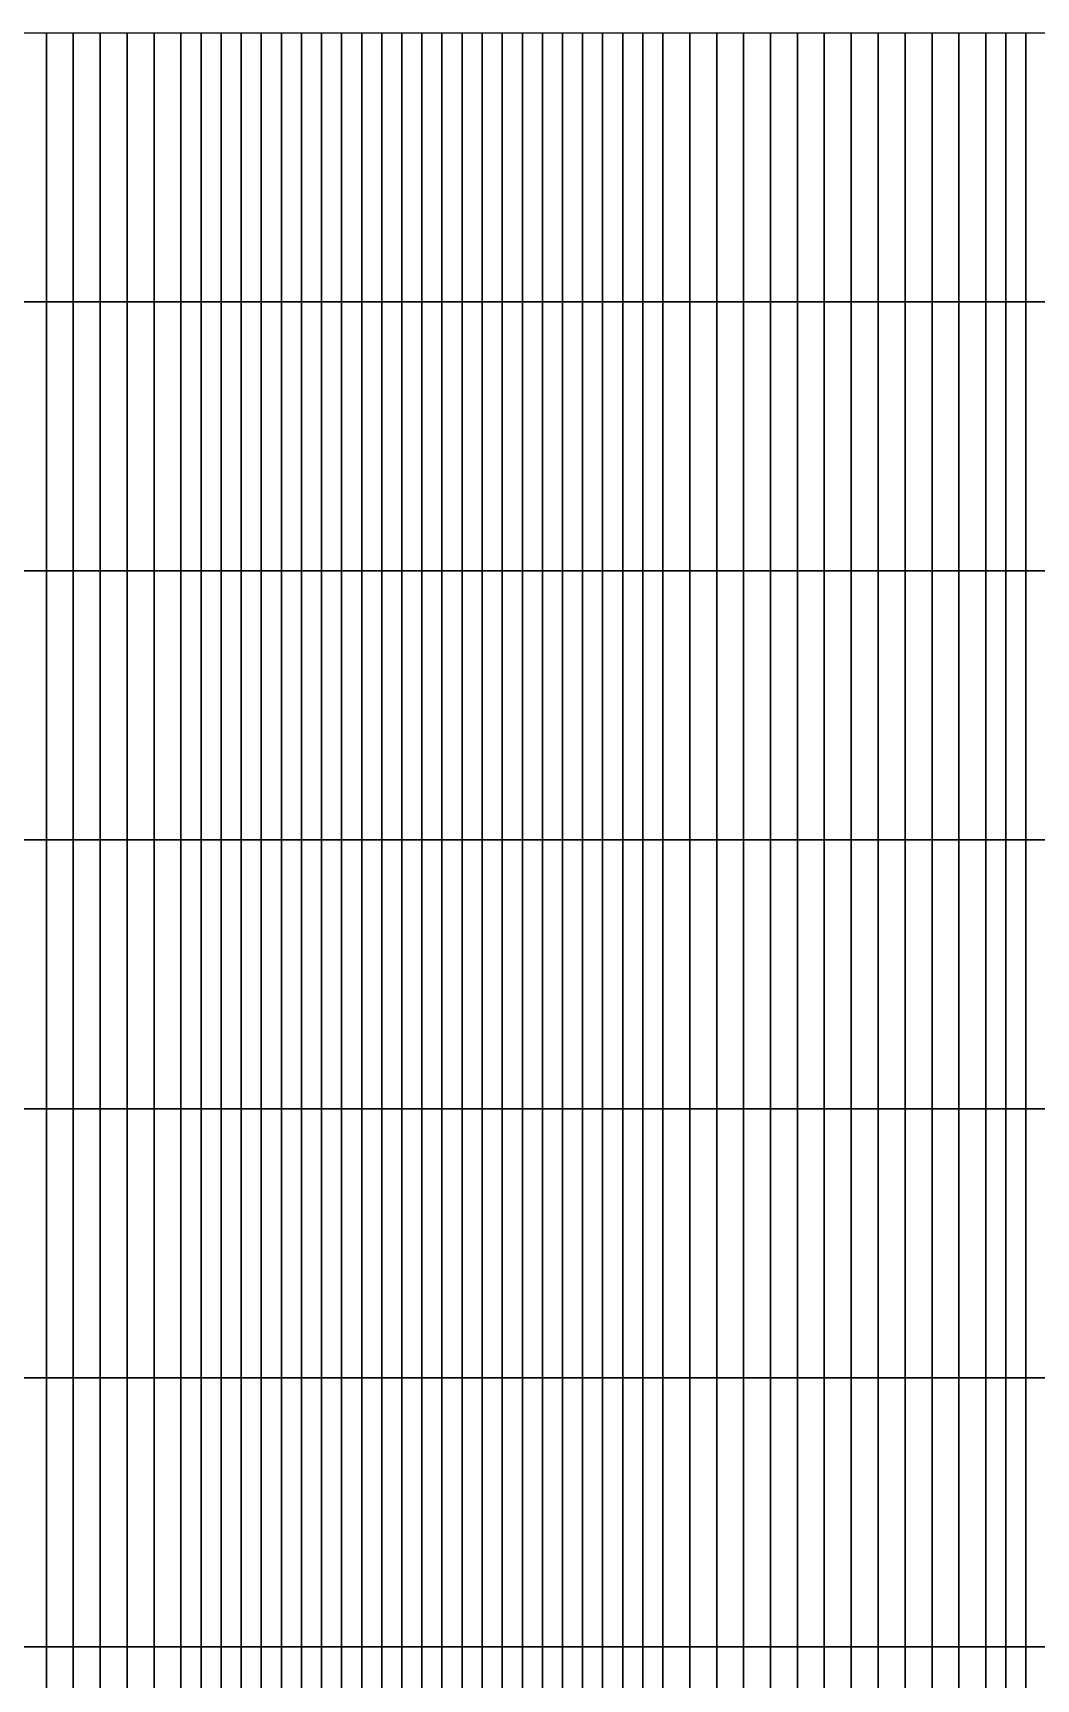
# Model space of a CAD drawing. Header units: inches. Extents: x 1.9 to 26.9, y -20 to 0.
# Drawn here: x 14.49 to 20.7, y -10.2 to 0 of the extents above; entities that cross this region are included whole.
import ezdxf

# ---------------------------------------------------------------- set-up
doc = ezdxf.new("R2010")
doc.units = ezdxf.units.IN
doc.header["$MEASUREMENT"] = 0
for name, color, linetype in [('Beam', 2, 'Continuous'), ('Col', 3, 'Continuous'), ('Plat', 1, 'Continuous')]:
    doc.layers.add(name, color=color, linetype=linetype)

msp = doc.modelspace()

# ---------------------------------------------------------------- linework, layer by layer
at = {"layer": 'Beam', "extrusion": (0, -1, -2e-16)}
msp.add_line((16.899, 0, 1.943), (16.899, -20, 1.943), dxfattribs=at)
at = {"layer": 'Col', "extrusion": (0, -1, -2e-16)}
msp.add_line((16.899, 0, 1.943), (16.899, 0, -4.057), dxfattribs=at)
at = {"layer": 'Plat'}
for points in [[(14.407, 0, 2.949), (14.574, 0, 2.949), (14.574, -1.667, 2.949), (14.407, -1.667, 2.949)], [(14.74, 0, 2.949), (14.74, -1.667, 2.949), (14.574, -1.667, 2.949), (14.574, 0, 2.949)], [(14.74, 0, 2.949), (14.907, 0, 2.949), (14.907, -1.667, 2.949), (14.74, -1.667, 2.949)], [(15.074, 0, 2.949), (15.074, -1.667, 2.949), (14.907, -1.667, 2.949), (14.907, 0, 2.949)], [(15.074, 0, 2.949), (15.24, 0, 2.949), (15.24, -1.667, 2.949), (15.074, -1.667, 2.949)], [(15.407, 0, 2.949), (15.407, -1.667, 2.949), (15.24, -1.667, 2.949), (15.24, 0, 2.949)], [(15.407, 0, 2.949), (15.531, 0, 2.865), (15.531, -1.667, 2.865), (15.407, -1.667, 2.949)], [(15.656, 0, 2.782), (15.656, -1.667, 2.782), (15.531, -1.667, 2.865), (15.531, 0, 2.865)], [(15.656, 0, 2.782), (15.78, 0, 2.698), (15.78, -1.667, 2.698), (15.656, -1.667, 2.782)], [(15.904, 0, 2.614), (15.904, -1.667, 2.614), (15.78, -1.667, 2.698), (15.78, 0, 2.698)], [(15.904, 0, 2.614), (16.029, 0, 2.53), (16.029, -1.667, 2.53), (15.904, -1.667, 2.614)], [(16.153, 0, 2.446), (16.153, -1.667, 2.446), (16.029, -1.667, 2.53), (16.029, 0, 2.53)], [(16.153, 0, 2.446), (16.277, 0, 2.362), (16.277, -1.667, 2.362), (16.153, -1.667, 2.446)], [(16.402, 0, 2.278), (16.402, -1.667, 2.278), (16.277, -1.667, 2.362), (16.277, 0, 2.362)], [(16.402, 0, 2.278), (16.526, 0, 2.194), (16.526, -1.667, 2.194), (16.402, -1.667, 2.278)], [(16.65, 0, 2.111), (16.65, -1.667, 2.111), (16.526, -1.667, 2.194), (16.526, 0, 2.194)], [(16.65, 0, 2.111), (16.775, 0, 2.027), (16.775, -1.667, 2.027), (16.65, -1.667, 2.111)], [(16.899, 0, 1.943), (16.899, -1.667, 1.943), (16.775, -1.667, 2.027), (16.775, 0, 2.027)], [(16.899, 0, 1.943), (17.023, 0, 2.027), (17.023, -1.667, 2.027), (16.899, -1.667, 1.943)], [(17.148, 0, 2.111), (17.148, -1.667, 2.111), (17.023, -1.667, 2.027), (17.023, 0, 2.027)], [(17.148, 0, 2.111), (17.272, 0, 2.194), (17.272, -1.667, 2.194), (17.148, -1.667, 2.111)], [(17.397, 0, 2.278), (17.397, -1.667, 2.278), (17.272, -1.667, 2.194), (17.272, 0, 2.194)], [(17.397, 0, 2.278), (17.521, 0, 2.362), (17.521, -1.667, 2.362), (17.397, -1.667, 2.278)], [(17.645, 0, 2.446), (17.645, -1.667, 2.446), (17.521, -1.667, 2.362), (17.521, 0, 2.362)], [(17.645, 0, 2.446), (17.77, 0, 2.53), (17.77, -1.667, 2.53), (17.645, -1.667, 2.446)], [(17.894, 0, 2.614), (17.894, -1.667, 2.614), (17.77, -1.667, 2.53), (17.77, 0, 2.53)], [(17.894, 0, 2.614), (18.018, 0, 2.698), (18.018, -1.667, 2.698), (17.894, -1.667, 2.614)], [(18.143, 0, 2.782), (18.143, -1.667, 2.782), (18.018, -1.667, 2.698), (18.018, 0, 2.698)], [(18.143, 0, 2.782), (18.267, 0, 2.865), (18.267, -1.667, 2.865), (18.143, -1.667, 2.782)], [(18.391, 0, 2.949), (18.391, -1.667, 2.949), (18.267, -1.667, 2.865), (18.267, 0, 2.865)], [(18.391, 0, 2.949), (18.558, 0, 2.949), (18.558, -1.667, 2.949), (18.391, -1.667, 2.949)], [(18.725, 0, 2.949), (18.725, -1.667, 2.949), (18.558, -1.667, 2.949), (18.558, 0, 2.949)], [(18.725, 0, 2.949), (18.891, 0, 2.949), (18.891, -1.667, 2.949), (18.725, -1.667, 2.949)], [(19.058, 0, 2.949), (19.058, -1.667, 2.949), (18.891, -1.667, 2.949), (18.891, 0, 2.949)], [(19.058, 0, 2.949), (19.225, 0, 2.949), (19.225, -1.667, 2.949), (19.058, -1.667, 2.949)], [(19.391, 0, 2.949), (19.391, -1.667, 2.949), (19.225, -1.667, 2.949), (19.225, 0, 2.949)], [(19.391, 0, 2.949), (19.558, 0, 2.949), (19.558, -1.667, 2.949), (19.391, -1.667, 2.949)], [(19.725, 0, 2.949), (19.725, -1.667, 2.949), (19.558, -1.667, 2.949), (19.558, 0, 2.949)], [(19.725, 0, 2.949), (19.891, 0, 2.949), (19.891, -1.667, 2.949), (19.725, -1.667, 2.949)], [(20.058, 0, 2.949), (20.058, -1.667, 2.949), (19.891, -1.667, 2.949), (19.891, 0, 2.949)], [(20.058, 0, 2.949), (20.225, 0, 2.949), (20.225, -1.667, 2.949), (20.058, -1.667, 2.949)], [(20.391, 0, 2.949), (20.391, -1.667, 2.949), (20.225, -1.667, 2.949), (20.225, 0, 2.949)], [(20.391, 0, 2.949), (20.516, 0, 2.865), (20.516, -1.667, 2.865), (20.391, -1.667, 2.949)], [(20.64, 0, 2.782), (20.64, -1.667, 2.782), (20.516, -1.667, 2.865), (20.516, 0, 2.865)], [(20.64, 0, 2.782), (20.764, 0, 2.698), (20.764, -1.667, 2.698), (20.64, -1.667, 2.782)], [(14.407, -3.333, 2.949), (14.407, -1.667, 2.949), (14.574, -1.667, 2.949), (14.574, -3.333, 2.949)], [(14.74, -3.333, 2.949), (14.574, -3.333, 2.949), (14.574, -1.667, 2.949), (14.74, -1.667, 2.949)], [(14.74, -3.333, 2.949), (14.74, -1.667, 2.949), (14.907, -1.667, 2.949), (14.907, -3.333, 2.949)], [(15.074, -3.333, 2.949), (14.907, -3.333, 2.949), (14.907, -1.667, 2.949), (15.074, -1.667, 2.949)], [(15.074, -3.333, 2.949), (15.074, -1.667, 2.949), (15.24, -1.667, 2.949), (15.24, -3.333, 2.949)], [(15.407, -3.333, 2.949), (15.24, -3.333, 2.949), (15.24, -1.667, 2.949), (15.407, -1.667, 2.949)], [(15.407, -3.333, 2.949), (15.407, -1.667, 2.949), (15.531, -1.667, 2.865), (15.531, -3.333, 2.865)], [(15.656, -3.333, 2.782), (15.531, -3.333, 2.865), (15.531, -1.667, 2.865), (15.656, -1.667, 2.782)], [(15.656, -3.333, 2.782), (15.656, -1.667, 2.782), (15.78, -1.667, 2.698), (15.78, -3.333, 2.698)], [(15.904, -3.333, 2.614), (15.78, -3.333, 2.698), (15.78, -1.667, 2.698), (15.904, -1.667, 2.614)], [(15.904, -3.333, 2.614), (15.904, -1.667, 2.614), (16.029, -1.667, 2.53), (16.029, -3.333, 2.53)], [(16.153, -3.333, 2.446), (16.029, -3.333, 2.53), (16.029, -1.667, 2.53), (16.153, -1.667, 2.446)], [(16.153, -3.333, 2.446), (16.153, -1.667, 2.446), (16.277, -1.667, 2.362), (16.277, -3.333, 2.362)], [(16.402, -3.333, 2.278), (16.277, -3.333, 2.362), (16.277, -1.667, 2.362), (16.402, -1.667, 2.278)], [(16.402, -3.333, 2.278), (16.402, -1.667, 2.278), (16.526, -1.667, 2.194), (16.526, -3.333, 2.194)], [(16.65, -3.333, 2.111), (16.526, -3.333, 2.194), (16.526, -1.667, 2.194), (16.65, -1.667, 2.111)], [(16.65, -3.333, 2.111), (16.65, -1.667, 2.111), (16.775, -1.667, 2.027), (16.775, -3.333, 2.027)], [(16.899, -3.333, 1.943), (16.775, -3.333, 2.027), (16.775, -1.667, 2.027), (16.899, -1.667, 1.943)], [(16.899, -3.333, 1.943), (16.899, -1.667, 1.943), (17.023, -1.667, 2.027), (17.023, -3.333, 2.027)], [(17.148, -3.333, 2.111), (17.023, -3.333, 2.027), (17.023, -1.667, 2.027), (17.148, -1.667, 2.111)], [(17.148, -3.333, 2.111), (17.148, -1.667, 2.111), (17.272, -1.667, 2.194), (17.272, -3.333, 2.194)], [(17.397, -3.333, 2.278), (17.272, -3.333, 2.194), (17.272, -1.667, 2.194), (17.397, -1.667, 2.278)], [(17.397, -3.333, 2.278), (17.397, -1.667, 2.278), (17.521, -1.667, 2.362), (17.521, -3.333, 2.362)], [(17.645, -3.333, 2.446), (17.521, -3.333, 2.362), (17.521, -1.667, 2.362), (17.645, -1.667, 2.446)], [(17.645, -3.333, 2.446), (17.645, -1.667, 2.446), (17.77, -1.667, 2.53), (17.77, -3.333, 2.53)], [(17.894, -3.333, 2.614), (17.77, -3.333, 2.53), (17.77, -1.667, 2.53), (17.894, -1.667, 2.614)], [(17.894, -3.333, 2.614), (17.894, -1.667, 2.614), (18.018, -1.667, 2.698), (18.018, -3.333, 2.698)], [(18.143, -3.333, 2.782), (18.018, -3.333, 2.698), (18.018, -1.667, 2.698), (18.143, -1.667, 2.782)], [(18.143, -3.333, 2.782), (18.143, -1.667, 2.782), (18.267, -1.667, 2.865), (18.267, -3.333, 2.865)], [(18.391, -3.333, 2.949), (18.267, -3.333, 2.865), (18.267, -1.667, 2.865), (18.391, -1.667, 2.949)], [(18.391, -3.333, 2.949), (18.391, -1.667, 2.949), (18.558, -1.667, 2.949), (18.558, -3.333, 2.949)], [(18.725, -3.333, 2.949), (18.558, -3.333, 2.949), (18.558, -1.667, 2.949), (18.725, -1.667, 2.949)], [(18.725, -3.333, 2.949), (18.725, -1.667, 2.949), (18.891, -1.667, 2.949), (18.891, -3.333, 2.949)], [(19.058, -3.333, 2.949), (18.891, -3.333, 2.949), (18.891, -1.667, 2.949), (19.058, -1.667, 2.949)], [(19.058, -3.333, 2.949), (19.058, -1.667, 2.949), (19.225, -1.667, 2.949), (19.225, -3.333, 2.949)], [(19.391, -3.333, 2.949), (19.225, -3.333, 2.949), (19.225, -1.667, 2.949), (19.391, -1.667, 2.949)], [(19.391, -3.333, 2.949), (19.391, -1.667, 2.949), (19.558, -1.667, 2.949), (19.558, -3.333, 2.949)], [(19.725, -3.333, 2.949), (19.558, -3.333, 2.949), (19.558, -1.667, 2.949), (19.725, -1.667, 2.949)], [(19.725, -3.333, 2.949), (19.725, -1.667, 2.949), (19.891, -1.667, 2.949), (19.891, -3.333, 2.949)], [(20.058, -3.333, 2.949), (19.891, -3.333, 2.949), (19.891, -1.667, 2.949), (20.058, -1.667, 2.949)], [(20.058, -3.333, 2.949), (20.058, -1.667, 2.949), (20.225, -1.667, 2.949), (20.225, -3.333, 2.949)], [(20.391, -3.333, 2.949), (20.225, -3.333, 2.949), (20.225, -1.667, 2.949), (20.391, -1.667, 2.949)], [(20.391, -3.333, 2.949), (20.391, -1.667, 2.949), (20.516, -1.667, 2.865), (20.516, -3.333, 2.865)], [(20.64, -3.333, 2.782), (20.516, -3.333, 2.865), (20.516, -1.667, 2.865), (20.64, -1.667, 2.782)], [(20.64, -3.333, 2.782), (20.64, -1.667, 2.782), (20.764, -1.667, 2.698), (20.764, -3.333, 2.698)], [(14.407, -3.333, 2.949), (14.574, -3.333, 2.949), (14.574, -5, 2.949), (14.407, -5, 2.949)], [(14.74, -3.333, 2.949), (14.74, -5, 2.949), (14.574, -5, 2.949), (14.574, -3.333, 2.949)], [(14.74, -3.333, 2.949), (14.907, -3.333, 2.949), (14.907, -5, 2.949), (14.74, -5, 2.949)], [(15.074, -3.333, 2.949), (15.074, -5, 2.949), (14.907, -5, 2.949), (14.907, -3.333, 2.949)], [(15.074, -3.333, 2.949), (15.24, -3.333, 2.949), (15.24, -5, 2.949), (15.074, -5, 2.949)], [(15.407, -3.333, 2.949), (15.407, -5, 2.949), (15.24, -5, 2.949), (15.24, -3.333, 2.949)], [(15.407, -3.333, 2.949), (15.531, -3.333, 2.865), (15.531, -5, 2.865), (15.407, -5, 2.949)], [(15.656, -3.333, 2.782), (15.656, -5, 2.782), (15.531, -5, 2.865), (15.531, -3.333, 2.865)], [(15.656, -3.333, 2.782), (15.78, -3.333, 2.698), (15.78, -5, 2.698), (15.656, -5, 2.782)], [(15.904, -3.333, 2.614), (15.904, -5, 2.614), (15.78, -5, 2.698), (15.78, -3.333, 2.698)], [(15.904, -3.333, 2.614), (16.029, -3.333, 2.53), (16.029, -5, 2.53), (15.904, -5, 2.614)], [(16.153, -3.333, 2.446), (16.153, -5, 2.446), (16.029, -5, 2.53), (16.029, -3.333, 2.53)], [(16.153, -3.333, 2.446), (16.277, -3.333, 2.362), (16.277, -5, 2.362), (16.153, -5, 2.446)], [(16.402, -3.333, 2.278), (16.402, -5, 2.278), (16.277, -5, 2.362), (16.277, -3.333, 2.362)], [(16.402, -3.333, 2.278), (16.526, -3.333, 2.194), (16.526, -5, 2.194), (16.402, -5, 2.278)], [(16.65, -3.333, 2.111), (16.65, -5, 2.111), (16.526, -5, 2.194), (16.526, -3.333, 2.194)], [(16.65, -3.333, 2.111), (16.775, -3.333, 2.027), (16.775, -5, 2.027), (16.65, -5, 2.111)], [(16.899, -3.333, 1.943), (16.899, -5, 1.943), (16.775, -5, 2.027), (16.775, -3.333, 2.027)], [(16.899, -3.333, 1.943), (17.023, -3.333, 2.027), (17.023, -5, 2.027), (16.899, -5, 1.943)], [(17.148, -3.333, 2.111), (17.148, -5, 2.111), (17.023, -5, 2.027), (17.023, -3.333, 2.027)], [(17.148, -3.333, 2.111), (17.272, -3.333, 2.194), (17.272, -5, 2.194), (17.148, -5, 2.111)], [(17.397, -3.333, 2.278), (17.397, -5, 2.278), (17.272, -5, 2.194), (17.272, -3.333, 2.194)], [(17.397, -3.333, 2.278), (17.521, -3.333, 2.362), (17.521, -5, 2.362), (17.397, -5, 2.278)], [(17.645, -3.333, 2.446), (17.645, -5, 2.446), (17.521, -5, 2.362), (17.521, -3.333, 2.362)], [(17.645, -3.333, 2.446), (17.77, -3.333, 2.53), (17.77, -5, 2.53), (17.645, -5, 2.446)], [(17.894, -3.333, 2.614), (17.894, -5, 2.614), (17.77, -5, 2.53), (17.77, -3.333, 2.53)], [(17.894, -3.333, 2.614), (18.018, -3.333, 2.698), (18.018, -5, 2.698), (17.894, -5, 2.614)], [(18.143, -3.333, 2.782), (18.143, -5, 2.782), (18.018, -5, 2.698), (18.018, -3.333, 2.698)], [(18.143, -3.333, 2.782), (18.267, -3.333, 2.865), (18.267, -5, 2.865), (18.143, -5, 2.782)], [(18.391, -3.333, 2.949), (18.391, -5, 2.949), (18.267, -5, 2.865), (18.267, -3.333, 2.865)], [(18.391, -3.333, 2.949), (18.558, -3.333, 2.949), (18.558, -5, 2.949), (18.391, -5, 2.949)], [(18.725, -3.333, 2.949), (18.725, -5, 2.949), (18.558, -5, 2.949), (18.558, -3.333, 2.949)], [(18.725, -3.333, 2.949), (18.891, -3.333, 2.949), (18.891, -5, 2.949), (18.725, -5, 2.949)], [(19.058, -3.333, 2.949), (19.058, -5, 2.949), (18.891, -5, 2.949), (18.891, -3.333, 2.949)], [(19.058, -3.333, 2.949), (19.225, -3.333, 2.949), (19.225, -5, 2.949), (19.058, -5, 2.949)], [(19.391, -3.333, 2.949), (19.391, -5, 2.949), (19.225, -5, 2.949), (19.225, -3.333, 2.949)], [(19.391, -3.333, 2.949), (19.558, -3.333, 2.949), (19.558, -5, 2.949), (19.391, -5, 2.949)], [(19.725, -3.333, 2.949), (19.725, -5, 2.949), (19.558, -5, 2.949), (19.558, -3.333, 2.949)], [(19.725, -3.333, 2.949), (19.891, -3.333, 2.949), (19.891, -5, 2.949), (19.725, -5, 2.949)], [(20.058, -3.333, 2.949), (20.058, -5, 2.949), (19.891, -5, 2.949), (19.891, -3.333, 2.949)], [(20.058, -3.333, 2.949), (20.225, -3.333, 2.949), (20.225, -5, 2.949), (20.058, -5, 2.949)], [(20.391, -3.333, 2.949), (20.391, -5, 2.949), (20.225, -5, 2.949), (20.225, -3.333, 2.949)], [(20.391, -3.333, 2.949), (20.516, -3.333, 2.865), (20.516, -5, 2.865), (20.391, -5, 2.949)], [(20.64, -3.333, 2.782), (20.64, -5, 2.782), (20.516, -5, 2.865), (20.516, -3.333, 2.865)], [(20.64, -3.333, 2.782), (20.764, -3.333, 2.698), (20.764, -5, 2.698), (20.64, -5, 2.782)], [(14.407, -6.667, 2.949), (14.407, -5, 2.949), (14.574, -5, 2.949), (14.574, -6.667, 2.949)], [(14.74, -6.667, 2.949), (14.574, -6.667, 2.949), (14.574, -5, 2.949), (14.74, -5, 2.949)], [(14.74, -6.667, 2.949), (14.74, -5, 2.949), (14.907, -5, 2.949), (14.907, -6.667, 2.949)], [(15.074, -6.667, 2.949), (14.907, -6.667, 2.949), (14.907, -5, 2.949), (15.074, -5, 2.949)], [(15.074, -6.667, 2.949), (15.074, -5, 2.949), (15.24, -5, 2.949), (15.24, -6.667, 2.949)], [(15.407, -6.667, 2.949), (15.24, -6.667, 2.949), (15.24, -5, 2.949), (15.407, -5, 2.949)], [(15.407, -6.667, 2.949), (15.407, -5, 2.949), (15.531, -5, 2.865), (15.531, -6.667, 2.865)], [(15.656, -6.667, 2.782), (15.531, -6.667, 2.865), (15.531, -5, 2.865), (15.656, -5, 2.782)], [(15.656, -6.667, 2.782), (15.656, -5, 2.782), (15.78, -5, 2.698), (15.78, -6.667, 2.698)], [(15.904, -6.667, 2.614), (15.78, -6.667, 2.698), (15.78, -5, 2.698), (15.904, -5, 2.614)], [(15.904, -6.667, 2.614), (15.904, -5, 2.614), (16.029, -5, 2.53), (16.029, -6.667, 2.53)], [(16.153, -6.667, 2.446), (16.029, -6.667, 2.53), (16.029, -5, 2.53), (16.153, -5, 2.446)], [(16.153, -6.667, 2.446), (16.153, -5, 2.446), (16.277, -5, 2.362), (16.277, -6.667, 2.362)], [(16.402, -6.667, 2.278), (16.277, -6.667, 2.362), (16.277, -5, 2.362), (16.402, -5, 2.278)], [(16.402, -6.667, 2.278), (16.402, -5, 2.278), (16.526, -5, 2.194), (16.526, -6.667, 2.194)], [(16.65, -6.667, 2.111), (16.526, -6.667, 2.194), (16.526, -5, 2.194), (16.65, -5, 2.111)], [(16.65, -6.667, 2.111), (16.65, -5, 2.111), (16.775, -5, 2.027), (16.775, -6.667, 2.027)], [(16.899, -6.667, 1.943), (16.775, -6.667, 2.027), (16.775, -5, 2.027), (16.899, -5, 1.943)], [(16.899, -6.667, 1.943), (16.899, -5, 1.943), (17.023, -5, 2.027), (17.023, -6.667, 2.027)], [(17.148, -6.667, 2.111), (17.023, -6.667, 2.027), (17.023, -5, 2.027), (17.148, -5, 2.111)], [(17.148, -6.667, 2.111), (17.148, -5, 2.111), (17.272, -5, 2.194), (17.272, -6.667, 2.194)], [(17.397, -6.667, 2.278), (17.272, -6.667, 2.194), (17.272, -5, 2.194), (17.397, -5, 2.278)], [(17.397, -6.667, 2.278), (17.397, -5, 2.278), (17.521, -5, 2.362), (17.521, -6.667, 2.362)], [(17.645, -6.667, 2.446), (17.521, -6.667, 2.362), (17.521, -5, 2.362), (17.645, -5, 2.446)], [(17.645, -6.667, 2.446), (17.645, -5, 2.446), (17.77, -5, 2.53), (17.77, -6.667, 2.53)], [(17.894, -6.667, 2.614), (17.77, -6.667, 2.53), (17.77, -5, 2.53), (17.894, -5, 2.614)], [(17.894, -6.667, 2.614), (17.894, -5, 2.614), (18.018, -5, 2.698), (18.018, -6.667, 2.698)], [(18.143, -6.667, 2.782), (18.018, -6.667, 2.698), (18.018, -5, 2.698), (18.143, -5, 2.782)], [(18.143, -6.667, 2.782), (18.143, -5, 2.782), (18.267, -5, 2.865), (18.267, -6.667, 2.865)], [(18.391, -6.667, 2.949), (18.267, -6.667, 2.865), (18.267, -5, 2.865), (18.391, -5, 2.949)], [(18.391, -6.667, 2.949), (18.391, -5, 2.949), (18.558, -5, 2.949), (18.558, -6.667, 2.949)], [(18.725, -6.667, 2.949), (18.558, -6.667, 2.949), (18.558, -5, 2.949), (18.725, -5, 2.949)], [(18.725, -6.667, 2.949), (18.725, -5, 2.949), (18.891, -5, 2.949), (18.891, -6.667, 2.949)], [(19.058, -6.667, 2.949), (18.891, -6.667, 2.949), (18.891, -5, 2.949), (19.058, -5, 2.949)], [(19.058, -6.667, 2.949), (19.058, -5, 2.949), (19.225, -5, 2.949), (19.225, -6.667, 2.949)], [(19.391, -6.667, 2.949), (19.225, -6.667, 2.949), (19.225, -5, 2.949), (19.391, -5, 2.949)], [(19.391, -6.667, 2.949), (19.391, -5, 2.949), (19.558, -5, 2.949), (19.558, -6.667, 2.949)], [(19.725, -6.667, 2.949), (19.558, -6.667, 2.949), (19.558, -5, 2.949), (19.725, -5, 2.949)], [(19.725, -6.667, 2.949), (19.725, -5, 2.949), (19.891, -5, 2.949), (19.891, -6.667, 2.949)], [(20.058, -6.667, 2.949), (19.891, -6.667, 2.949), (19.891, -5, 2.949), (20.058, -5, 2.949)], [(20.058, -6.667, 2.949), (20.058, -5, 2.949), (20.225, -5, 2.949), (20.225, -6.667, 2.949)], [(20.391, -6.667, 2.949), (20.225, -6.667, 2.949), (20.225, -5, 2.949), (20.391, -5, 2.949)], [(20.391, -6.667, 2.949), (20.391, -5, 2.949), (20.516, -5, 2.865), (20.516, -6.667, 2.865)], [(20.64, -6.667, 2.782), (20.516, -6.667, 2.865), (20.516, -5, 2.865), (20.64, -5, 2.782)], [(20.64, -6.667, 2.782), (20.64, -5, 2.782), (20.764, -5, 2.698), (20.764, -6.667, 2.698)], [(14.407, -6.667, 2.949), (14.574, -6.667, 2.949), (14.574, -8.333, 2.949), (14.407, -8.333, 2.949)], [(14.74, -6.667, 2.949), (14.74, -8.333, 2.949), (14.574, -8.333, 2.949), (14.574, -6.667, 2.949)], [(14.74, -6.667, 2.949), (14.907, -6.667, 2.949), (14.907, -8.333, 2.949), (14.74, -8.333, 2.949)], [(15.074, -6.667, 2.949), (15.074, -8.333, 2.949), (14.907, -8.333, 2.949), (14.907, -6.667, 2.949)], [(15.074, -6.667, 2.949), (15.24, -6.667, 2.949), (15.24, -8.333, 2.949), (15.074, -8.333, 2.949)], [(15.407, -6.667, 2.949), (15.407, -8.333, 2.949), (15.24, -8.333, 2.949), (15.24, -6.667, 2.949)], [(15.407, -6.667, 2.949), (15.531, -6.667, 2.865), (15.531, -8.333, 2.865), (15.407, -8.333, 2.949)], [(15.656, -6.667, 2.782), (15.656, -8.333, 2.782), (15.531, -8.333, 2.865), (15.531, -6.667, 2.865)], [(15.656, -6.667, 2.782), (15.78, -6.667, 2.698), (15.78, -8.333, 2.698), (15.656, -8.333, 2.782)], [(15.904, -6.667, 2.614), (15.904, -8.333, 2.614), (15.78, -8.333, 2.698), (15.78, -6.667, 2.698)], [(15.904, -6.667, 2.614), (16.029, -6.667, 2.53), (16.029, -8.333, 2.53), (15.904, -8.333, 2.614)], [(16.153, -6.667, 2.446), (16.153, -8.333, 2.446), (16.029, -8.333, 2.53), (16.029, -6.667, 2.53)], [(16.153, -6.667, 2.446), (16.277, -6.667, 2.362), (16.277, -8.333, 2.362), (16.153, -8.333, 2.446)], [(16.402, -6.667, 2.278), (16.402, -8.333, 2.278), (16.277, -8.333, 2.362), (16.277, -6.667, 2.362)], [(16.402, -6.667, 2.278), (16.526, -6.667, 2.194), (16.526, -8.333, 2.194), (16.402, -8.333, 2.278)], [(16.65, -6.667, 2.111), (16.65, -8.333, 2.111), (16.526, -8.333, 2.194), (16.526, -6.667, 2.194)], [(16.65, -6.667, 2.111), (16.775, -6.667, 2.027), (16.775, -8.333, 2.027), (16.65, -8.333, 2.111)], [(16.899, -6.667, 1.943), (16.899, -8.333, 1.943), (16.775, -8.333, 2.027), (16.775, -6.667, 2.027)], [(16.899, -6.667, 1.943), (17.023, -6.667, 2.027), (17.023, -8.333, 2.027), (16.899, -8.333, 1.943)], [(17.148, -6.667, 2.111), (17.148, -8.333, 2.111), (17.023, -8.333, 2.027), (17.023, -6.667, 2.027)], [(17.148, -6.667, 2.111), (17.272, -6.667, 2.194), (17.272, -8.333, 2.194), (17.148, -8.333, 2.111)], [(17.397, -6.667, 2.278), (17.397, -8.333, 2.278), (17.272, -8.333, 2.194), (17.272, -6.667, 2.194)], [(17.397, -6.667, 2.278), (17.521, -6.667, 2.362), (17.521, -8.333, 2.362), (17.397, -8.333, 2.278)], [(17.645, -6.667, 2.446), (17.645, -8.333, 2.446), (17.521, -8.333, 2.362), (17.521, -6.667, 2.362)], [(17.645, -6.667, 2.446), (17.77, -6.667, 2.53), (17.77, -8.333, 2.53), (17.645, -8.333, 2.446)], [(17.894, -6.667, 2.614), (17.894, -8.333, 2.614), (17.77, -8.333, 2.53), (17.77, -6.667, 2.53)], [(17.894, -6.667, 2.614), (18.018, -6.667, 2.698), (18.018, -8.333, 2.698), (17.894, -8.333, 2.614)], [(18.143, -6.667, 2.782), (18.143, -8.333, 2.782), (18.018, -8.333, 2.698), (18.018, -6.667, 2.698)], [(18.143, -6.667, 2.782), (18.267, -6.667, 2.865), (18.267, -8.333, 2.865), (18.143, -8.333, 2.782)], [(18.391, -6.667, 2.949), (18.391, -8.333, 2.949), (18.267, -8.333, 2.865), (18.267, -6.667, 2.865)], [(18.391, -6.667, 2.949), (18.558, -6.667, 2.949), (18.558, -8.333, 2.949), (18.391, -8.333, 2.949)], [(18.725, -6.667, 2.949), (18.725, -8.333, 2.949), (18.558, -8.333, 2.949), (18.558, -6.667, 2.949)], [(18.725, -6.667, 2.949), (18.891, -6.667, 2.949), (18.891, -8.333, 2.949), (18.725, -8.333, 2.949)], [(19.058, -6.667, 2.949), (19.058, -8.333, 2.949), (18.891, -8.333, 2.949), (18.891, -6.667, 2.949)], [(19.058, -6.667, 2.949), (19.225, -6.667, 2.949), (19.225, -8.333, 2.949), (19.058, -8.333, 2.949)], [(19.391, -6.667, 2.949), (19.391, -8.333, 2.949), (19.225, -8.333, 2.949), (19.225, -6.667, 2.949)], [(19.391, -6.667, 2.949), (19.558, -6.667, 2.949), (19.558, -8.333, 2.949), (19.391, -8.333, 2.949)], [(19.725, -6.667, 2.949), (19.725, -8.333, 2.949), (19.558, -8.333, 2.949), (19.558, -6.667, 2.949)], [(19.725, -6.667, 2.949), (19.891, -6.667, 2.949), (19.891, -8.333, 2.949), (19.725, -8.333, 2.949)], [(20.058, -6.667, 2.949), (20.058, -8.333, 2.949), (19.891, -8.333, 2.949), (19.891, -6.667, 2.949)], [(20.058, -6.667, 2.949), (20.225, -6.667, 2.949), (20.225, -8.333, 2.949), (20.058, -8.333, 2.949)], [(20.391, -6.667, 2.949), (20.391, -8.333, 2.949), (20.225, -8.333, 2.949), (20.225, -6.667, 2.949)], [(20.391, -6.667, 2.949), (20.516, -6.667, 2.865), (20.516, -8.333, 2.865), (20.391, -8.333, 2.949)], [(20.64, -6.667, 2.782), (20.64, -8.333, 2.782), (20.516, -8.333, 2.865), (20.516, -6.667, 2.865)], [(20.64, -6.667, 2.782), (20.764, -6.667, 2.698), (20.764, -8.333, 2.698), (20.64, -8.333, 2.782)], [(14.407, -10, 2.949), (14.407, -8.333, 2.949), (14.574, -8.333, 2.949), (14.574, -10, 2.949)], [(14.74, -10, 2.949), (14.574, -10, 2.949), (14.574, -8.333, 2.949), (14.74, -8.333, 2.949)], [(14.74, -10, 2.949), (14.74, -8.333, 2.949), (14.907, -8.333, 2.949), (14.907, -10, 2.949)], [(15.074, -10, 2.949), (14.907, -10, 2.949), (14.907, -8.333, 2.949), (15.074, -8.333, 2.949)], [(15.074, -10, 2.949), (15.074, -8.333, 2.949), (15.24, -8.333, 2.949), (15.24, -10, 2.949)], [(15.407, -10, 2.949), (15.24, -10, 2.949), (15.24, -8.333, 2.949), (15.407, -8.333, 2.949)], [(15.407, -10, 2.949), (15.407, -8.333, 2.949), (15.531, -8.333, 2.865), (15.531, -10, 2.865)], [(15.656, -10, 2.782), (15.531, -10, 2.865), (15.531, -8.333, 2.865), (15.656, -8.333, 2.782)], [(15.656, -10, 2.782), (15.656, -8.333, 2.782), (15.78, -8.333, 2.698), (15.78, -10, 2.698)], [(15.904, -10, 2.614), (15.78, -10, 2.698), (15.78, -8.333, 2.698), (15.904, -8.333, 2.614)], [(15.904, -10, 2.614), (15.904, -8.333, 2.614), (16.029, -8.333, 2.53), (16.029, -10, 2.53)], [(16.153, -10, 2.446), (16.029, -10, 2.53), (16.029, -8.333, 2.53), (16.153, -8.333, 2.446)], [(16.153, -10, 2.446), (16.153, -8.333, 2.446), (16.277, -8.333, 2.362), (16.277, -10, 2.362)], [(16.402, -10, 2.278), (16.277, -10, 2.362), (16.277, -8.333, 2.362), (16.402, -8.333, 2.278)], [(16.402, -10, 2.278), (16.402, -8.333, 2.278), (16.526, -8.333, 2.194), (16.526, -10, 2.194)], [(16.65, -10, 2.111), (16.526, -10, 2.194), (16.526, -8.333, 2.194), (16.65, -8.333, 2.111)], [(16.65, -10, 2.111), (16.65, -8.333, 2.111), (16.775, -8.333, 2.027), (16.775, -10, 2.027)], [(16.899, -10, 1.943), (16.775, -10, 2.027), (16.775, -8.333, 2.027), (16.899, -8.333, 1.943)], [(16.899, -10, 1.943), (16.899, -8.333, 1.943), (17.023, -8.333, 2.027), (17.023, -10, 2.027)], [(17.148, -10, 2.111), (17.023, -10, 2.027), (17.023, -8.333, 2.027), (17.148, -8.333, 2.111)], [(17.148, -10, 2.111), (17.148, -8.333, 2.111), (17.272, -8.333, 2.194), (17.272, -10, 2.194)], [(17.397, -10, 2.278), (17.272, -10, 2.194), (17.272, -8.333, 2.194), (17.397, -8.333, 2.278)], [(17.397, -10, 2.278), (17.397, -8.333, 2.278), (17.521, -8.333, 2.362), (17.521, -10, 2.362)], [(17.645, -10, 2.446), (17.521, -10, 2.362), (17.521, -8.333, 2.362), (17.645, -8.333, 2.446)], [(17.645, -10, 2.446), (17.645, -8.333, 2.446), (17.77, -8.333, 2.53), (17.77, -10, 2.53)], [(17.894, -10, 2.614), (17.77, -10, 2.53), (17.77, -8.333, 2.53), (17.894, -8.333, 2.614)], [(17.894, -10, 2.614), (17.894, -8.333, 2.614), (18.018, -8.333, 2.698), (18.018, -10, 2.698)], [(18.143, -10, 2.782), (18.018, -10, 2.698), (18.018, -8.333, 2.698), (18.143, -8.333, 2.782)], [(18.143, -10, 2.782), (18.143, -8.333, 2.782), (18.267, -8.333, 2.865), (18.267, -10, 2.865)], [(18.391, -10, 2.949), (18.267, -10, 2.865), (18.267, -8.333, 2.865), (18.391, -8.333, 2.949)], [(18.391, -10, 2.949), (18.391, -8.333, 2.949), (18.558, -8.333, 2.949), (18.558, -10, 2.949)], [(18.725, -10, 2.949), (18.558, -10, 2.949), (18.558, -8.333, 2.949), (18.725, -8.333, 2.949)], [(18.725, -10, 2.949), (18.725, -8.333, 2.949), (18.891, -8.333, 2.949), (18.891, -10, 2.949)], [(19.058, -10, 2.949), (18.891, -10, 2.949), (18.891, -8.333, 2.949), (19.058, -8.333, 2.949)], [(19.058, -10, 2.949), (19.058, -8.333, 2.949), (19.225, -8.333, 2.949), (19.225, -10, 2.949)], [(19.391, -10, 2.949), (19.225, -10, 2.949), (19.225, -8.333, 2.949), (19.391, -8.333, 2.949)], [(19.391, -10, 2.949), (19.391, -8.333, 2.949), (19.558, -8.333, 2.949), (19.558, -10, 2.949)], [(19.725, -10, 2.949), (19.558, -10, 2.949), (19.558, -8.333, 2.949), (19.725, -8.333, 2.949)], [(19.725, -10, 2.949), (19.725, -8.333, 2.949), (19.891, -8.333, 2.949), (19.891, -10, 2.949)], [(20.058, -10, 2.949), (19.891, -10, 2.949), (19.891, -8.333, 2.949), (20.058, -8.333, 2.949)], [(20.058, -10, 2.949), (20.058, -8.333, 2.949), (20.225, -8.333, 2.949), (20.225, -10, 2.949)], [(20.391, -10, 2.949), (20.225, -10, 2.949), (20.225, -8.333, 2.949), (20.391, -8.333, 2.949)], [(20.391, -10, 2.949), (20.391, -8.333, 2.949), (20.516, -8.333, 2.865), (20.516, -10, 2.865)], [(20.64, -10, 2.782), (20.516, -10, 2.865), (20.516, -8.333, 2.865), (20.64, -8.333, 2.782)], [(20.64, -10, 2.782), (20.64, -8.333, 2.782), (20.764, -8.333, 2.698), (20.764, -10, 2.698)], [(14.407, -10, 2.949), (14.574, -10, 2.949), (14.574, -11.667, 2.949), (14.407, -11.667, 2.949)], [(14.74, -10, 2.949), (14.74, -11.667, 2.949), (14.574, -11.667, 2.949), (14.574, -10, 2.949)], [(14.74, -10, 2.949), (14.907, -10, 2.949), (14.907, -11.667, 2.949), (14.74, -11.667, 2.949)], [(15.074, -10, 2.949), (15.074, -11.667, 2.949), (14.907, -11.667, 2.949), (14.907, -10, 2.949)], [(15.074, -10, 2.949), (15.24, -10, 2.949), (15.24, -11.667, 2.949), (15.074, -11.667, 2.949)], [(15.407, -10, 2.949), (15.407, -11.667, 2.949), (15.24, -11.667, 2.949), (15.24, -10, 2.949)], [(15.407, -10, 2.949), (15.531, -10, 2.865), (15.531, -11.667, 2.865), (15.407, -11.667, 2.949)], [(15.656, -10, 2.782), (15.656, -11.667, 2.782), (15.531, -11.667, 2.865), (15.531, -10, 2.865)], [(15.656, -10, 2.782), (15.78, -10, 2.698), (15.78, -11.667, 2.698), (15.656, -11.667, 2.782)], [(15.904, -10, 2.614), (15.904, -11.667, 2.614), (15.78, -11.667, 2.698), (15.78, -10, 2.698)], [(15.904, -10, 2.614), (16.029, -10, 2.53), (16.029, -11.667, 2.53), (15.904, -11.667, 2.614)], [(16.153, -10, 2.446), (16.153, -11.667, 2.446), (16.029, -11.667, 2.53), (16.029, -10, 2.53)], [(16.153, -10, 2.446), (16.277, -10, 2.362), (16.277, -11.667, 2.362), (16.153, -11.667, 2.446)], [(16.402, -10, 2.278), (16.402, -11.667, 2.278), (16.277, -11.667, 2.362), (16.277, -10, 2.362)], [(16.402, -10, 2.278), (16.526, -10, 2.194), (16.526, -11.667, 2.194), (16.402, -11.667, 2.278)], [(16.65, -10, 2.111), (16.65, -11.667, 2.111), (16.526, -11.667, 2.194), (16.526, -10, 2.194)], [(16.65, -10, 2.111), (16.775, -10, 2.027), (16.775, -11.667, 2.027), (16.65, -11.667, 2.111)], [(16.899, -10, 1.943), (16.899, -11.667, 1.943), (16.775, -11.667, 2.027), (16.775, -10, 2.027)], [(16.899, -10, 1.943), (17.023, -10, 2.027), (17.023, -11.667, 2.027), (16.899, -11.667, 1.943)], [(17.148, -10, 2.111), (17.148, -11.667, 2.111), (17.023, -11.667, 2.027), (17.023, -10, 2.027)], [(17.148, -10, 2.111), (17.272, -10, 2.194), (17.272, -11.667, 2.194), (17.148, -11.667, 2.111)], [(17.397, -10, 2.278), (17.397, -11.667, 2.278), (17.272, -11.667, 2.194), (17.272, -10, 2.194)], [(17.397, -10, 2.278), (17.521, -10, 2.362), (17.521, -11.667, 2.362), (17.397, -11.667, 2.278)], [(17.645, -10, 2.446), (17.645, -11.667, 2.446), (17.521, -11.667, 2.362), (17.521, -10, 2.362)], [(17.645, -10, 2.446), (17.77, -10, 2.53), (17.77, -11.667, 2.53), (17.645, -11.667, 2.446)], [(17.894, -10, 2.614), (17.894, -11.667, 2.614), (17.77, -11.667, 2.53), (17.77, -10, 2.53)], [(17.894, -10, 2.614), (18.018, -10, 2.698), (18.018, -11.667, 2.698), (17.894, -11.667, 2.614)], [(18.143, -10, 2.782), (18.143, -11.667, 2.782), (18.018, -11.667, 2.698), (18.018, -10, 2.698)], [(18.143, -10, 2.782), (18.267, -10, 2.865), (18.267, -11.667, 2.865), (18.143, -11.667, 2.782)], [(18.391, -10, 2.949), (18.391, -11.667, 2.949), (18.267, -11.667, 2.865), (18.267, -10, 2.865)], [(18.391, -10, 2.949), (18.558, -10, 2.949), (18.558, -11.667, 2.949), (18.391, -11.667, 2.949)], [(18.725, -10, 2.949), (18.725, -11.667, 2.949), (18.558, -11.667, 2.949), (18.558, -10, 2.949)], [(18.725, -10, 2.949), (18.891, -10, 2.949), (18.891, -11.667, 2.949), (18.725, -11.667, 2.949)], [(19.058, -10, 2.949), (19.058, -11.667, 2.949), (18.891, -11.667, 2.949), (18.891, -10, 2.949)], [(19.058, -10, 2.949), (19.225, -10, 2.949), (19.225, -11.667, 2.949), (19.058, -11.667, 2.949)], [(19.391, -10, 2.949), (19.391, -11.667, 2.949), (19.225, -11.667, 2.949), (19.225, -10, 2.949)], [(19.391, -10, 2.949), (19.558, -10, 2.949), (19.558, -11.667, 2.949), (19.391, -11.667, 2.949)], [(19.725, -10, 2.949), (19.725, -11.667, 2.949), (19.558, -11.667, 2.949), (19.558, -10, 2.949)], [(19.725, -10, 2.949), (19.891, -10, 2.949), (19.891, -11.667, 2.949), (19.725, -11.667, 2.949)], [(20.058, -10, 2.949), (20.058, -11.667, 2.949), (19.891, -11.667, 2.949), (19.891, -10, 2.949)], [(20.058, -10, 2.949), (20.225, -10, 2.949), (20.225, -11.667, 2.949), (20.058, -11.667, 2.949)], [(20.391, -10, 2.949), (20.391, -11.667, 2.949), (20.225, -11.667, 2.949), (20.225, -10, 2.949)], [(20.391, -10, 2.949), (20.516, -10, 2.865), (20.516, -11.667, 2.865), (20.391, -11.667, 2.949)], [(20.64, -10, 2.782), (20.64, -11.667, 2.782), (20.516, -11.667, 2.865), (20.516, -10, 2.865)], [(20.64, -10, 2.782), (20.764, -10, 2.698), (20.764, -11.667, 2.698), (20.64, -11.667, 2.782)]]:
    msp.add_3dface(points, dxfattribs=at)

doc.saveas('drawing.dxf')
